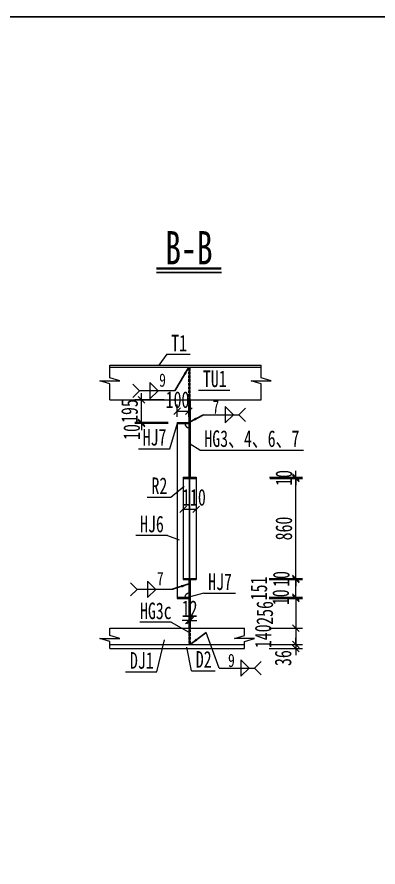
# Model space of a CAD drawing. Header units: millimetres. Extents: x -89049 to 410567, y -307459 to -100425.
# Drawn here: x 164819 to 167926, y -120363 to -113054 of the extents above; entities that cross this region are included whole.
import ezdxf
from ezdxf.enums import TextEntityAlignment as Align

# ---------------------------------------------------------------- set-up
doc = ezdxf.new("R2010")
doc.units = ezdxf.units.MM
doc.linetypes.add('DASHED', pattern=[0.75, 0.5, -0.25])
doc.layers.get('Defpoints').update_dxf_attribs({"color": 8})
for name, color, linetype, lineweight in [('Dim', 4, 'Continuous', 15), ('文字', 7, 'Continuous', 15), ('标注线及字体', 2, 'Continuous', 15), ('细实线', 4, 'Continuous', 15), ('虚线', 7, 'DASHED', 13), ('钢板细线', 6, 'Continuous', 15)]:
    doc.layers.add(name, color=color, linetype=linetype, lineweight=lineweight)
doc.layers.add('Text', color=4, linetype='Continuous')
doc.styles.add('111', font='', dxfattribs={"width": 0.7})
doc.styles.add('BM_Dim', font='', dxfattribs={"width": 0.85})
doc.styles.add('SMEDI', font='', dxfattribs={"width": 0.75})
doc.styles.get("Standard").update_dxf_attribs({"font": ''})
doc.styles.get('111').set_extended_font_data('仿宋_GB2312')
doc.styles.get('BM_Dim').set_extended_font_data('仿宋_GB2312')
doc.styles.get('SMEDI').set_extended_font_data('仿宋_GB2312')
doc.styles.get('Standard').set_extended_font_data('仿宋_GB2312')
doc.dimstyles.new('200', dxfattribs={"dimscale": 0, "dimtxt": 2.5, "dimasz": 1, "dimexe": 1, "dimexo": 1, "dimgap": 0.6, "dimtad": 1, "dimdec": 0, "dimdsep": 46, "dimtxsty": '111', "dimblk": 'OBLIQUE', "dimcen": 0, "dimclrd": 4, "dimclre": 4, "dimclrt": 4, "dimadec": 1, "dimazin": 2, "dimtfac": 1, "dimtdec": 0, "dimtix": 1, "dimtmove": 2, "dimatfit": 3, "dimfxl": 4, "dimfxlon": 1, "dimtolj": 1, "dimlwd": -1, "dimlwe": -1, "dimarcsym": 0})
doc.dimstyles.new('MSteel_1.0_1.0', dxfattribs={"dimtxt": 3, "dimasz": 1.2, "dimexe": 1, "dimexo": 1, "dimgap": 1, "dimtad": 3, "dimtoh": 1, "dimdec": 0, "dimzin": 0, "dimdsep": 46, "dimtxsty": 'Standard', "dimblk": 'ARCHTICK', "dimcen": 0.09, "dimclrd": 3, "dimclre": 3, "dimadec": 0, "dimazin": 0, "dimtfac": 1, "dimtdec": 4, "dimtofl": 0, "dimtmove": 0, "dimatfit": 3, "dimfxl": 1, "dimtolj": 1, "dimtzin": 0, "dimarcsym": 0})

# ---------------------------------------------------------------- blocks, each defined once
blk = doc.blocks.new('_Oblique')
at = {"color": 0, "linetype": 'ByBlock', "lineweight": -2}
blk.add_line((-0.5, -0.5), (0.5, 0.5), dxfattribs=at)
blk = doc.blocks.new('*D681')
at = {"layer": 'Defpoints', "color": 0, "transparency": 16777216}
for p in [(166298.4, -116443.4), (166198.4, -116550.1), (166298.4, -116550.1)]:
    blk.add_point(p, dxfattribs=at)
at = {"layer": '细实线', "color": 4, "transparency": 16777216}
for p, q in [((166198.4, -116492.9), (166198.4, -116386.2)), ((166298.4, -116492.9), (166298.4, -116386.2)), ((166198.4, -116443.4), (166298.4, -116443.4))]:
    blk.add_line(p, q, dxfattribs=at)
at = {"layer": '细实线', "color": 4, "transparency": 16777216, "xscale": 57.14285714285715, "yscale": 57.14285714285715, "zscale": 57.14285714285715, "rotation": 180}
blk.add_blockref('_Oblique', (166198.4, -116443.4), dxfattribs=at)
at = {"layer": '细实线', "color": 4, "transparency": 16777216, "xscale": 57.14285714285715, "yscale": 57.14285714285715, "zscale": 57.14285714285715}
blk.add_blockref('_Oblique', (166298.4, -116443.4), dxfattribs=at)
at = {"layer": '细实线', "color": 4, "transparency": 16777216, "insert": (166200.4, -116345.1), "char_height": 142.86, "attachment_point": 5, "style": '111'}
blk.add_mtext('\\A1;100', dxfattribs=at)
blk = doc.blocks.new('*D682')
at = {"layer": 'Defpoints', "color": 0, "transparency": 16777216}
for p in [(166906.6, -118053.1), (167025.3, -118043.1), (167217.8, -118053.1)]:
    blk.add_point(p, dxfattribs=at)
at = {"layer": '细实线', "color": 4, "transparency": 16777216}
for p, q in [((167217.8, -118043.1), (167217.8, -117985.9)), ((166989.2, -118053.1), (167274.9, -118053.1)), ((167082.4, -118043.1), (167274.9, -118043.1)), ((167217.8, -118043.1), (167217.8, -118053.1)), ((167217.8, -118053.1), (167217.8, -118110.2))]:
    blk.add_line(p, q, dxfattribs=at)
at = {"layer": '细实线', "color": 4, "transparency": 16777216, "xscale": 57.14285714285715, "yscale": 57.14285714285715, "zscale": 57.14285714285715}
for p, rotation in [((167217.8, -118043.1), 270), ((167217.8, -118053.1), 90)]:
    blk.add_blockref('_Oblique', p, dxfattribs=dict(at, rotation=rotation))
at = {"layer": '细实线', "color": 4, "transparency": 16777216, "insert": (167088.6, -118043.1), "char_height": 142.86, "attachment_point": 5, "rotation": 90, "style": '111'}
blk.add_mtext('\\A1;10', dxfattribs=at)
blk = doc.blocks.new('*D683')
at = {"layer": 'Defpoints', "color": 0, "transparency": 16777216}
for p in [(166906.6, -118053.1), (166929.6, -118309.1), (167217.8, -118309.1)]:
    blk.add_point(p, dxfattribs=at)
at = {"layer": '细实线', "color": 4, "transparency": 16777216}
for p, q in [((166989.2, -118053.1), (167274.9, -118053.1)), ((167217.8, -118053.1), (167217.8, -118309.1)), ((166989.2, -118309.1), (167274.9, -118309.1))]:
    blk.add_line(p, q, dxfattribs=at)
at = {"layer": '细实线', "color": 4, "transparency": 16777216, "xscale": 57.14285714285715, "yscale": 57.14285714285715, "zscale": 57.14285714285715}
for p, rotation in [((167217.8, -118053.1), 90), ((167217.8, -118309.1), 270)]:
    blk.add_blockref('_Oblique', p, dxfattribs=dict(at, rotation=rotation))
at = {"layer": '细实线', "color": 4, "transparency": 16777216, "insert": (166951.5, -118177.8), "char_height": 142.86, "attachment_point": 5, "rotation": 90, "style": '111'}
blk.add_mtext('\\A1;256', dxfattribs=at)
blk = doc.blocks.new('*D684')
at = {"layer": 'Defpoints', "color": 0, "transparency": 16777216}
for p in [(166929.6, -118309.1), (167060.1, -118449.1), (167217.8, -118449.1)]:
    blk.add_point(p, dxfattribs=at)
at = {"layer": '细实线', "color": 4, "transparency": 16777216}
for p, q in [((166989.2, -118309.1), (167274.9, -118309.1)), ((167217.8, -118309.1), (167217.8, -118449.1)), ((167117.2, -118449.1), (167274.9, -118449.1))]:
    blk.add_line(p, q, dxfattribs=at)
at = {"layer": '细实线', "color": 4, "transparency": 16777216, "xscale": 57.14285714285715, "yscale": 57.14285714285715, "zscale": 57.14285714285715}
for p, rotation in [((167217.8, -118309.1), 90), ((167217.8, -118449.1), 270)]:
    blk.add_blockref('_Oblique', p, dxfattribs=dict(at, rotation=rotation))
at = {"layer": '细实线', "color": 4, "transparency": 16777216, "insert": (166937.8, -118379.1), "char_height": 142.86, "attachment_point": 5, "rotation": 90, "style": '111'}
blk.add_mtext('\\A1;140', dxfattribs=at)
blk = doc.blocks.new('*D685')
at = {"layer": 'Defpoints', "color": 0, "transparency": 16777216}
for p in [(166929.6, -118449.1), (166931.5, -118485.1), (167217.8, -118485.1)]:
    blk.add_point(p, dxfattribs=at)
at = {"layer": '细实线', "color": 4, "transparency": 16777216}
for p, q in [((167217.8, -118449.1), (167217.8, -118391.9)), ((166989.2, -118449.1), (167274.9, -118449.1)), ((167217.8, -118449.1), (167217.8, -118485.1)), ((166989.2, -118485.1), (167274.9, -118485.1)), ((167217.8, -118485.1), (167217.8, -118542.2))]:
    blk.add_line(p, q, dxfattribs=at)
at = {"layer": '细实线', "color": 4, "transparency": 16777216, "xscale": 57.14285714285715, "yscale": 57.14285714285715, "zscale": 57.14285714285715}
for p, rotation in [((167217.8, -118449.1), 270), ((167217.8, -118485.1), 90)]:
    blk.add_blockref('_Oblique', p, dxfattribs=dict(at, rotation=rotation))
at = {"layer": '细实线', "color": 4, "transparency": 16777216, "insert": (167109.1, -118566.4), "char_height": 142.86, "attachment_point": 5, "rotation": 90, "style": '111'}
blk.add_mtext('\\A1;36', dxfattribs=at)
blk = doc.blocks.new('*D686')
at = {"layer": 'Defpoints', "color": 0, "transparency": 16777216}
for p in [(165890.4, -116550.1), (166198.4, -116540.1), (166198.4, -116550.1)]:
    blk.add_point(p, dxfattribs=at)
at = {"layer": '细实线', "color": 4, "transparency": 16777216}
for p, q in [((165890.4, -116540.1), (165890.4, -116482.9)), ((166119, -116540.1), (165833.3, -116540.1)), ((166119, -116550.1), (165833.3, -116550.1)), ((165890.4, -116540.1), (165890.4, -116550.1)), ((165890.4, -116550.1), (165890.4, -116607.2))]:
    blk.add_line(p, q, dxfattribs=at)
at = {"layer": '细实线', "color": 4, "transparency": 16777216, "xscale": 57.14285714285715, "yscale": 57.14285714285715, "zscale": 57.14285714285715}
for p, rotation in [((165890.4, -116540.1), 270), ((165890.4, -116550.1), 90)]:
    blk.add_blockref('_Oblique', p, dxfattribs=dict(at, rotation=rotation))
at = {"layer": '细实线', "color": 4, "transparency": 16777216, "insert": (165806.2, -116622.3), "char_height": 142.86, "attachment_point": 5, "rotation": 90, "style": '111'}
blk.add_mtext('\\A1;10', dxfattribs=at)
blk = doc.blocks.new('*D687')
at = {"layer": 'Defpoints', "color": 0, "transparency": 16777216}
for p in [(165890.4, -116345.1), (166141.5, -116345.1), (166198.4, -116540.1)]:
    blk.add_point(p, dxfattribs=at)
at = {"layer": '细实线', "color": 4, "transparency": 16777216}
for p, q in [((166084.4, -116345.1), (165833.3, -116345.1)), ((165890.4, -116345.1), (165890.4, -116287.9)), ((165890.4, -116540.1), (165890.4, -116345.1)), ((166119, -116540.1), (165833.3, -116540.1)), ((165890.4, -116540.1), (165890.4, -116597.2))]:
    blk.add_line(p, q, dxfattribs=at)
at = {"layer": '细实线', "color": 4, "transparency": 16777216, "xscale": 57.14285714285715, "yscale": 57.14285714285715, "zscale": 57.14285714285715}
for p, rotation in [((165890.4, -116345.1), 270), ((165890.4, -116540.1), 90)]:
    blk.add_blockref('_Oblique', p, dxfattribs=dict(at, rotation=rotation))
at = {"layer": '细实线', "color": 4, "transparency": 16777216, "insert": (165788.2, -116442.6), "char_height": 142.86, "attachment_point": 5, "rotation": 90, "style": '111'}
blk.add_mtext('\\A1;195', dxfattribs=at)
blk = doc.blocks.new('*D688')
at = {"layer": 'Defpoints', "color": 0, "transparency": 16777216}
for p in [(166249.4, -117239.6), (166359.4, -117239.6), (166359.4, -117287.3)]:
    blk.add_point(p, dxfattribs=at)
at = {"layer": '细实线', "color": 4, "transparency": 16777216}
for p, q in [((166249.4, -117287.3), (166249.4, -117344.4)), ((166249.4, -117287.3), (166359.4, -117287.3)), ((166359.4, -117287.3), (166359.4, -117344.4))]:
    blk.add_line(p, q, dxfattribs=at)
at = {"layer": '细实线', "color": 4, "transparency": 16777216, "xscale": 57.14285714285715, "yscale": 57.14285714285715, "zscale": 57.14285714285715, "rotation": 180}
blk.add_blockref('_Oblique', (166249.4, -117287.3), dxfattribs=at)
at = {"layer": '细实线', "color": 4, "transparency": 16777216, "xscale": 57.14285714285715, "yscale": 57.14285714285715, "zscale": 57.14285714285715}
blk.add_blockref('_Oblique', (166359.4, -117287.3), dxfattribs=at)
at = {"layer": '细实线', "color": 4, "transparency": 16777216, "insert": (166341.7, -117185), "char_height": 142.86, "attachment_point": 5, "style": '111'}
blk.add_mtext('\\A1;110', dxfattribs=at)
blk = doc.blocks.new('*D689')
at = {"layer": 'Defpoints', "color": 0, "transparency": 16777216}
for p in [(166908.3, -117892.1), (167217.8, -117892.1), (166906.6, -118043.1)]:
    blk.add_point(p, dxfattribs=at)
at = {"layer": '细实线', "color": 4, "transparency": 16777216}
for p, q in [((166989.2, -117892.1), (167274.9, -117892.1)), ((167217.8, -118043.1), (167217.8, -117892.1)), ((166989.2, -118043.1), (167274.9, -118043.1))]:
    blk.add_line(p, q, dxfattribs=at)
at = {"layer": '细实线', "color": 4, "transparency": 16777216, "xscale": 57.14285714285715, "yscale": 57.14285714285715, "zscale": 57.14285714285715}
for p, rotation in [((167217.8, -117892.1), 90), ((167217.8, -118043.1), 270)]:
    blk.add_blockref('_Oblique', p, dxfattribs=dict(at, rotation=rotation))
at = {"layer": '细实线', "color": 4, "transparency": 16777216, "insert": (166900.6, -117967.6), "char_height": 142.86, "attachment_point": 5, "rotation": 90, "style": '111'}
blk.add_mtext('\\A1;151', dxfattribs=at)
blk = doc.blocks.new('*D690')
at = {"layer": 'Defpoints', "color": 0, "transparency": 16777216}
for p in [(166909.2, -117882.1), (166908.3, -117892.1), (167217.8, -117892.1)]:
    blk.add_point(p, dxfattribs=at)
at = {"layer": '细实线', "color": 4, "transparency": 16777216}
for p, q in [((166989.2, -117882.1), (167274.9, -117882.1)), ((167217.8, -117882.1), (167217.8, -117824.9)), ((167217.8, -117882.1), (167217.8, -117892.1)), ((166989.2, -117892.1), (167274.9, -117892.1)), ((167217.8, -117892.1), (167217.8, -117949.2))]:
    blk.add_line(p, q, dxfattribs=at)
at = {"layer": '细实线', "color": 4, "transparency": 16777216, "xscale": 57.14285714285715, "yscale": 57.14285714285715, "zscale": 57.14285714285715}
for p, rotation in [((167217.8, -117882.1), 270), ((167217.8, -117892.1), 90)]:
    blk.add_blockref('_Oblique', p, dxfattribs=dict(at, rotation=rotation))
at = {"layer": '细实线', "color": 4, "transparency": 16777216, "insert": (167093.4, -117885.9), "char_height": 142.86, "attachment_point": 5, "rotation": 90, "style": '111'}
blk.add_mtext('\\A1;10', dxfattribs=at)
blk = doc.blocks.new('*D691')
at = {"layer": 'Defpoints', "color": 0, "transparency": 16777216}
for p in [(166936.9, -117022.1), (167217.8, -117022.1), (166912.6, -117882.1)]:
    blk.add_point(p, dxfattribs=at)
at = {"layer": '细实线', "color": 4, "transparency": 16777216}
for p, q in [((166994.1, -117022.1), (167274.9, -117022.1)), ((167217.8, -117882.1), (167217.8, -117022.1)), ((166989.2, -117882.1), (167274.9, -117882.1))]:
    blk.add_line(p, q, dxfattribs=at)
at = {"layer": '细实线', "color": 4, "transparency": 16777216, "xscale": 57.14285714285715, "yscale": 57.14285714285715, "zscale": 57.14285714285715}
for p, rotation in [((167217.8, -117022.1), 90), ((167217.8, -117882.1), 270)]:
    blk.add_blockref('_Oblique', p, dxfattribs=dict(at, rotation=rotation))
at = {"layer": '细实线', "color": 4, "transparency": 16777216, "insert": (167115.5, -117452.1), "char_height": 142.86, "attachment_point": 5, "rotation": 90, "style": '111'}
blk.add_mtext('\\A1;860', dxfattribs=at)
blk = doc.blocks.new('*D692')
at = {"layer": 'Defpoints', "color": 0, "transparency": 16777216}
for p in [(166934.7, -117012.1), (166936.9, -117022.1), (167217.8, -117012.1)]:
    blk.add_point(p, dxfattribs=at)
at = {"layer": '细实线', "color": 4, "transparency": 16777216}
for p, q in [((167217.8, -117012.1), (167217.8, -116954.9)), ((166991.8, -117012.1), (167274.9, -117012.1)), ((166994.1, -117022.1), (167274.9, -117022.1)), ((167217.8, -117022.1), (167217.8, -117012.1)), ((167217.8, -117022.1), (167217.8, -117079.2))]:
    blk.add_line(p, q, dxfattribs=at)
at = {"layer": '细实线', "color": 4, "transparency": 16777216, "xscale": 57.14285714285715, "yscale": 57.14285714285715, "zscale": 57.14285714285715}
for p, rotation in [((167217.8, -117012.1), 270), ((167217.8, -117022.1), 90)]:
    blk.add_blockref('_Oblique', p, dxfattribs=dict(at, rotation=rotation))
at = {"layer": '细实线', "color": 4, "transparency": 16777216, "insert": (167115.5, -117017.1), "char_height": 142.86, "attachment_point": 5, "rotation": 90, "style": '111'}
blk.add_mtext('\\A1;10', dxfattribs=at)
blk = doc.blocks.new('_ArchTick')
at = {"color": 0, "linetype": 'ByBlock', "const_width": 0.15}
blk.add_lwpolyline([(-0.5, -0.5), (0.5, 0.5)], dxfattribs=at)
blk = doc.blocks.new('角焊缝1')
at = {"layer": 'Dim'}
blk.add_line((-3101.17, 370.22), (-3106.48, 370.22), dxfattribs=at)
blk.add_lwpolyline([(-3107.48, 369.22), (-3106.48, 370.22), (-3107.48, 371.22)], dxfattribs=at)
blk.add_lwpolyline([(-3104.91, 371.45), (-3104.91, 368.99), (-3103.68, 370.22)], close=True, dxfattribs=at)
blk = doc.blocks.new('角焊缝2')
at = {"layer": 'Dim'}
blk.add_line((-3138.01, 370.22), (-3132.7, 370.22), dxfattribs=at)
blk.add_lwpolyline([(-3134.75, 371.45), (-3134.75, 368.99), (-3133.52, 370.22)], close=True, dxfattribs=at)
blk.add_lwpolyline([(-3131.7, 369.22), (-3132.7, 370.22), (-3131.7, 371.22)], dxfattribs=at)
blk = doc.blocks.new('*D707')
at = {"layer": 'Defpoints', "color": 0, "transparency": 16777216}
for p in [(166298.4, -118205), (166310.4, -118205), (166310.4, -118243.2)]:
    blk.add_point(p, dxfattribs=at)
at = {"layer": '细实线', "color": 4, "transparency": 16777216}
for p, q in [((166298.4, -118243.2), (166241.2, -118243.2)), ((166298.4, -118243.2), (166298.4, -118300.3)), ((166298.4, -118243.2), (166310.4, -118243.2)), ((166310.4, -118243.2), (166310.4, -118300.3)), ((166310.4, -118243.2), (166367.5, -118243.2))]:
    blk.add_line(p, q, dxfattribs=at)
at = {"layer": '细实线', "color": 4, "transparency": 16777216, "xscale": 57.14285714285715, "yscale": 57.14285714285715, "zscale": 57.14285714285715}
blk.add_blockref('_Oblique', (166298.4, -118243.2), dxfattribs=at)
at = {"layer": '细实线', "color": 4, "transparency": 16777216, "xscale": 57.14285714285715, "yscale": 57.14285714285715, "zscale": 57.14285714285715, "rotation": 180}
blk.add_blockref('_Oblique', (166310.4, -118243.2), dxfattribs=at)
at = {"layer": '细实线', "color": 4, "transparency": 16777216, "insert": (166304.4, -118142.5), "char_height": 142.86, "attachment_point": 5, "style": '111'}
blk.add_mtext('\\A1;12', dxfattribs=at)

msp = doc.modelspace()

# ---------------------------------------------------------------- linework, layer by layer
at = {"color": 4}
msp.add_line((166018, -115250.6), (166578.2, -115250.6), dxfattribs=at)
at = {"color": 6, "const_width": 20.6}
msp.add_lwpolyline([(166018, -115216.3), (166578.2, -115216.3)], dxfattribs=at)
at = {"layer": 'Defpoints'}
for p, q in [((166304.4, -116065.1), (166304.4, -118449.1)), ((166198.4, -116545.1), (166298.4, -116545.1)), ((166198.4, -118048.1), (166298.4, -118048.1))]:
    msp.add_line(p, q, dxfattribs=at)
msp.add_lwpolyline([(146566.6, -113054.1), (168566.6, -113054.1), (168566.6, -127671.3), (146566.6, -127671.3)], close=True, dxfattribs=at)
at = {"layer": 'Dim', "color": 8}
msp.add_line((166559.4, -118652), (166445.8, -118345.1), dxfattribs=at)
at = {"layer": '细实线'}
for p, q in [((166109, -115953.6), (166040.4, -116049.1)), ((166109, -115953.6), (166308.5, -115953.6)), ((166381.4, -116262.8), (166650.1, -116262.8)), ((166135.3, -116766), (166200.7, -116545.1)), ((165863.8, -116766), (166135.3, -116766)), ((166391.9, -116777.8), (166310.4, -116725.6)), ((166391.9, -116777.8), (167284.6, -116777.8)), ((166142.8, -117183.1), (166258.8, -117086.8)), ((165939.5, -117183.1), (166142.8, -117183.1)), ((166113.1, -117511.8), (165841.6, -117511.8)), ((166113.1, -117511.8), (166214, -117548.6)), ((166427.7, -118008.3), (166298.4, -118043.1)), ((166427.7, -118008.3), (166698.6, -118008.3)), ((166146.7, -118258.4), (165875.3, -118258.4)), ((166146.7, -118258.4), (166298.4, -118343.6)), ((166022, -118685), (166087.9, -118408.2)), ((166320.7, -118676.1), (166281, -118473.6)), ((165753.3, -118685), (166022, -118685)), ((166320.7, -118676.1), (166524.1, -118676.1))]:
    msp.add_line(p, q, dxfattribs=at)
at = {"layer": '细实线', "color": 4}
for points in [[(165617.2, -116345.1), (165617.2, -116208.6), (165531.5, -116182.9), (165702.9, -116182.9), (165617.2, -116157.1), (165617.2, -116122.9), (165617.2, -116049.1)], [(166920.8, -116345.1), (166920.8, -116208.6), (166835.1, -116182.9), (167006.5, -116182.9), (166920.8, -116157.1), (166920.8, -116122.9), (166920.8, -116049.1)], [(165617.9, -118485.1), (165617.9, -118424.6), (165532.2, -118398.9), (165703.6, -118398.9), (165617.9, -118373.2), (165617.9, -118338.9), (165617.9, -118309.1)], [(166777.1, -118485.1), (166777.1, -118424.6), (166862.8, -118398.9), (166691.4, -118398.9), (166777.1, -118373.2), (166777.1, -118338.9), (166777.1, -118309.1)]]:
    msp.add_lwpolyline(points, dxfattribs=at)
at = {"layer": '虚线', "ltscale": 2}
for p, q in [((166298.4, -116345.1), (166298.4, -116065.1)), ((166310.4, -116345.1), (166310.4, -116065.1)), ((166298.4, -118309.1), (166298.4, -118449.1)), ((166298.4, -118309.1), (166298.4, -118449.1)), ((166310.4, -118309.1), (166310.4, -118449.1)), ((166310.4, -118309.1), (166310.4, -118449.1))]:
    msp.add_line(p, q, dxfattribs=at)
at = {"layer": '钢板细线'}
for p, q in [((165617.2, -116049.1), (166920.8, -116049.1)), ((165617.2, -116065.1), (166920.8, -116065.1)), ((165617.2, -116345.1), (166920.8, -116345.1)), ((166298.4, -116345.1), (166298.4, -117012.1)), ((166310.4, -116345.1), (166310.4, -117012.1)), ((166198.4, -116540.1), (166298.4, -116540.1)), ((166198.4, -116540.1), (166198.4, -116550.1)), ((166198.4, -116550.1), (166298.4, -116550.1)), ((166198.4, -116550.1), (166198.4, -118043.1)), ((166249.4, -117012.1), (166359.4, -117012.1)), ((166249.4, -117012.1), (166249.4, -117892.1)), ((166249.4, -117022.1), (166359.4, -117022.1)), ((166359.4, -117012.1), (166359.4, -117892.1)), ((166249.4, -117882.1), (166359.4, -117882.1)), ((166249.4, -117892.1), (166359.4, -117892.1)), ((166298.4, -117892.1), (166298.4, -118309.1)), ((166310.4, -117892.1), (166310.4, -118309.1)), ((166198.4, -118043.1), (166298.4, -118043.1)), ((166198.4, -118043.1), (166198.4, -118053.1)), ((166198.4, -118053.1), (166298.4, -118053.1)), ((165617.9, -118309.1), (166777.1, -118309.1)), ((165617.9, -118449.1), (166777.1, -118449.1)), ((165617.9, -118485.1), (166777.1, -118485.1))]:
    msp.add_line(p, q, dxfattribs=at)
for centre, start, end in [((166298.4, -116550.1), 180, 270), ((166298.4, -118043.1), 90, 180)]:
    msp.add_arc(centre, 35, start, end, dxfattribs=at)

# ---------------------------------------------------------------- block references
at = {"layer": '细实线', "color": 8, "xscale": 57.1428571428572, "yscale": 57.1428571428572, "zscale": 57.1428571428572}
for name, p in [('角焊缝1', (343385.7, -137423.8)), ('角焊缝2', (345740, -137629)), ('角焊缝1', (343365.9, -139130.7)), ('角焊缝2', (345874.2, -139807.6))]:
    msp.add_blockref(name, p, dxfattribs=at)

# ---------------------------------------------------------------- texts
at = {"layer": 'Text', "style": 'SMEDI', "width": 0.75}
for s, p in [('9', (166042.2, -116176.2)), ('7', (166500.6, -116407.3)), ('7', (166022.4, -117883.1)), ('9', (166634.8, -118585.9))]:
    msp.add_text(s, height=114.3, dxfattribs=at).set_placement(p, align=Align.MIDDLE_LEFT)
at = {"layer": '文字', "style": 'BM_Dim', "width": 0.7}
for s, p in [('T1', (166213.9, -115972.2)), ('TU1', (166520.9, -116278.7)), ('HJ7', (166002.3, -116781.9)), ('HG3、4、6、7', (166840.2, -116793.7)), ('R2', (166044.4, -117199)), ('HJ6', (165980.1, -117527.7)), ('HJ7', (166566.1, -118024.1)), ('HG3c', (166013.7, -118274.3)), ('DJ1', (165892.8, -118700.9)), ('D2', (166425.6, -118692))]:
    msp.add_text(s, height=142.86, dxfattribs=at).set_placement(p, align=Align.BOTTOM_CENTER)
at = {"layer": '标注线及字体', "style": '111', "width": 0.7}
msp.add_text('B-B', height=285.71, dxfattribs=at).set_placement((166298.1, -115038), align=Align.MIDDLE)

# ---------------------------------------------------------------- dimensions: what is measured, and where the dimension line sits
at = {"layer": '细实线'}
for base, p1, p2, picture, middle in [((166298.4, -116443.4), (166198.4, -116550.1), (166298.4, -116550.1), '*D681', (166200.4, -116345.1)), ((166359.4, -117287.3), (166249.4, -117239.6), (166359.4, -117239.6), '*D688', (166341.7, -117185))]:
    dim = msp.add_linear_dim(base=base, p1=p1, p2=p2, dimstyle='200', override={"dimscale": 57.142857, "dimblk": 'Oblique'}, dxfattribs=at)
    dim.commit()
    dim.dimension.update_dxf_attribs({"geometry": picture, "text_midpoint": middle, "dimtype": 160})
for base, p1, p2, picture, middle in [((165890.4, -116345.1), (166198.4, -116540.1), (166141.5, -116345.1), '*D687', (165788.2, -116442.6)), ((167217.8, -117012.1), (166936.9, -117022.1), (166934.7, -117012.1), '*D692', (167115.5, -117017.1)), ((167217.8, -117022.1), (166912.6, -117882.1), (166936.9, -117022.1), '*D691', (167115.5, -117452.1))]:
    dim = msp.add_linear_dim(base=base, p1=p1, p2=p2, angle=90, dimstyle='200', override={"dimscale": 57.142857, "dimblk": 'Oblique'}, dxfattribs=at)
    dim.commit()
    dim.dimension.update_dxf_attribs({"geometry": picture, "text_midpoint": middle})
for base, p1, p2, picture, middle in [((165890.4, -116550.1), (166198.4, -116540.1), (166198.4, -116550.1), '*D686', (165806.2, -116622.3)), ((167217.8, -117892.1), (166906.6, -118043.1), (166908.3, -117892.1), '*D689', (166900.6, -117967.6)), ((167217.8, -117892.1), (166909.2, -117882.1), (166908.3, -117892.1), '*D690', (167093.4, -117885.9)), ((167217.8, -118053.1), (167025.3, -118043.1), (166906.6, -118053.1), '*D682', (167088.6, -118043.1)), ((167217.8, -118309.1), (166906.6, -118053.1), (166929.6, -118309.1), '*D683', (166951.5, -118177.8)), ((167217.8, -118449.1), (166929.6, -118309.1), (167060.1, -118449.1), '*D684', (166937.8, -118379.1)), ((167217.8, -118485.1), (166929.6, -118449.1), (166931.5, -118485.1), '*D685', (167109.1, -118566.4))]:
    dim = msp.add_linear_dim(base=base, p1=p1, p2=p2, angle=90, dimstyle='200', override={"dimscale": 57.142857, "dimblk": 'Oblique'}, dxfattribs=at)
    dim.commit()
    dim.dimension.update_dxf_attribs({"geometry": picture, "text_midpoint": middle, "dimtype": 160})
dim = msp.add_linear_dim(base=(166310.4, -118243.2), p1=(166298.4, -118205), p2=(166310.4, -118205), dimstyle='200', override={"dimscale": 57.142857, "dimblk": 'Oblique'}, dxfattribs=at)
dim.commit()
dim.dimension.update_dxf_attribs({"geometry": '*D707', "text_midpoint": (166304.4, -118142.5)})

# ---------------------------------------------------------------- leaders
at = {"layer": 'Dim'}
for points in [[(166298.4, -116065.1), (166175.8, -116268.2)], [(166298.4, -116540.1), (166425.2, -116473.4)], [(166298.4, -117929), (166156, -117975.1)], [(166310.4, -118449.1), (166445.8, -118345.1)]]:
    msp.add_leader(points, dimstyle='MSteel_1.0_1.0', override={"dimscale": 57.142857, "dimclrd": 256}, dxfattribs=at)

doc.saveas('drawing.dxf')
